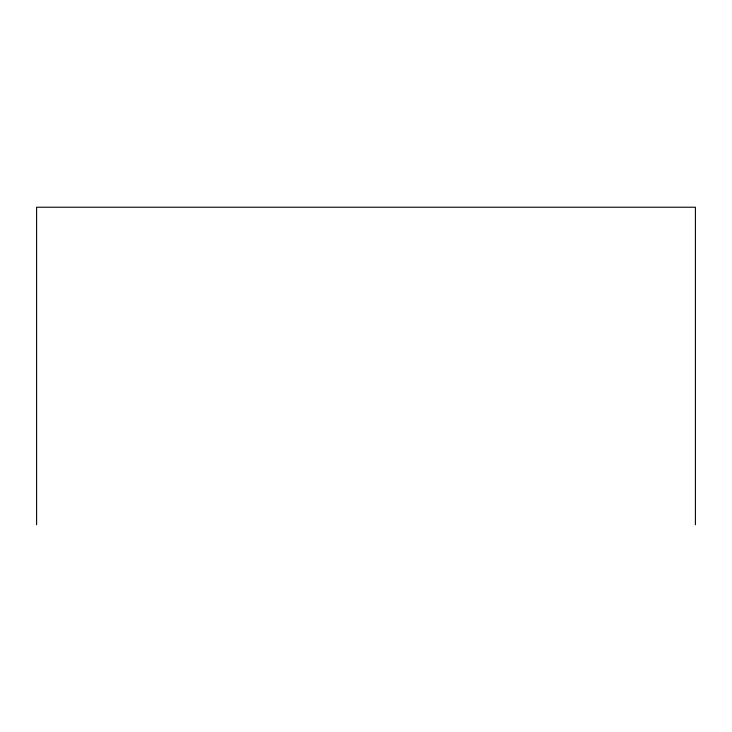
<?xml version="1.0" encoding="UTF-8"?>
<svg xmlns="http://www.w3.org/2000/svg" width="732" height="732" viewBox="0 0 732 732"><rect width="100%" height="100%" fill="white"/><g stroke="black" fill="none" stroke-linecap="round" stroke-linejoin="round"><path stroke-width="1.1" d="M695.4 524.771L695.4 207.229L36.6 207.229L36.6 524.771"/></g></svg>
